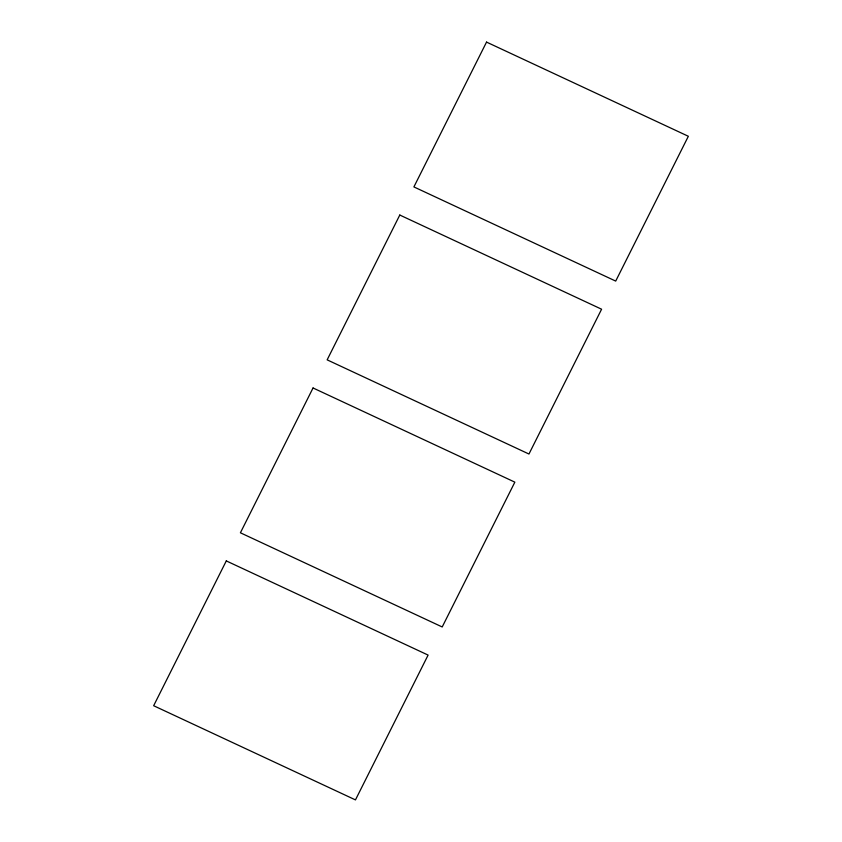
<?xml version="1.0" encoding="UTF-8"?>
<svg xmlns="http://www.w3.org/2000/svg" width="842" height="842" viewBox="0 0 842 842"><rect width="100%" height="100%" fill="white"/><g stroke="black" fill="none" stroke-linecap="round" stroke-linejoin="round"><path stroke-width="1.26" d="M226.298 560.909L153.654 705.722L355.461 799.9L428.104 655.087L226.298 560.909M313.045 387.973L240.402 532.786L442.208 626.964L514.851 482.15L313.045 387.973M399.792 215.036L327.149 359.85L528.955 454.027L601.598 309.214L399.792 215.036M486.539 42.1L413.896 186.913L615.702 281.091L688.346 136.278L486.539 42.1"/></g></svg>
